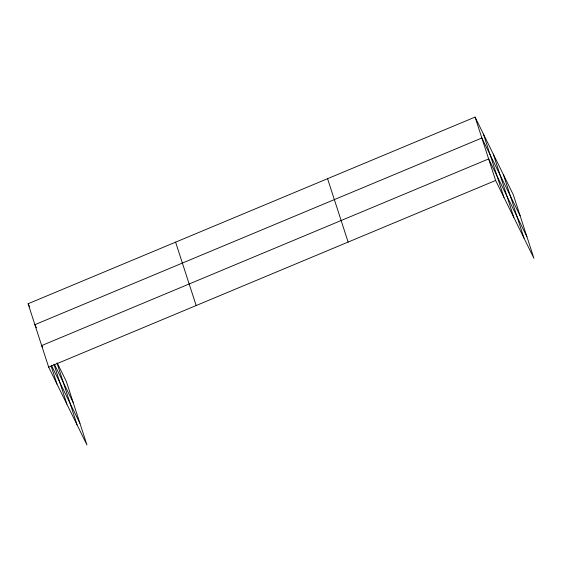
<?xml version="1.0" encoding="UTF-8"?>
<svg xmlns="http://www.w3.org/2000/svg" width="562" height="562" viewBox="0 0 562 562"><rect width="100%" height="100%" fill="white"/><g stroke="black" fill="none" stroke-linecap="round" stroke-linejoin="round"><path stroke-width="0.84" d="M57.261 363.003L66.372 381.528L86.927 444.907L48.655 367.134L28.1 303.747L475.073 117.093L513.345 194.866L533.9 258.253L495.628 180.472L475.073 117.093M48.655 367.134L495.628 180.472M520.131 215.787L481.859 138.006L34.886 324.667L36.404 327.751M526.91 236.7L488.638 158.927L41.665 345.581L42.424 347.126M28.1 303.747L29.617 306.838M54.619 364.773L73.151 402.441M51.542 365.644L79.937 423.362M503.475 174.803L524.03 238.19M493.303 154.136L513.858 217.515M483.425 134.072L503.981 197.452M327.569 178.688L348.131 242.074M175.604 242.152L196.159 305.538M57.022 363.073L77.057 424.844M53.896 364.12L66.885 404.176M51.1 365.876L57.008 384.113"/></g></svg>
